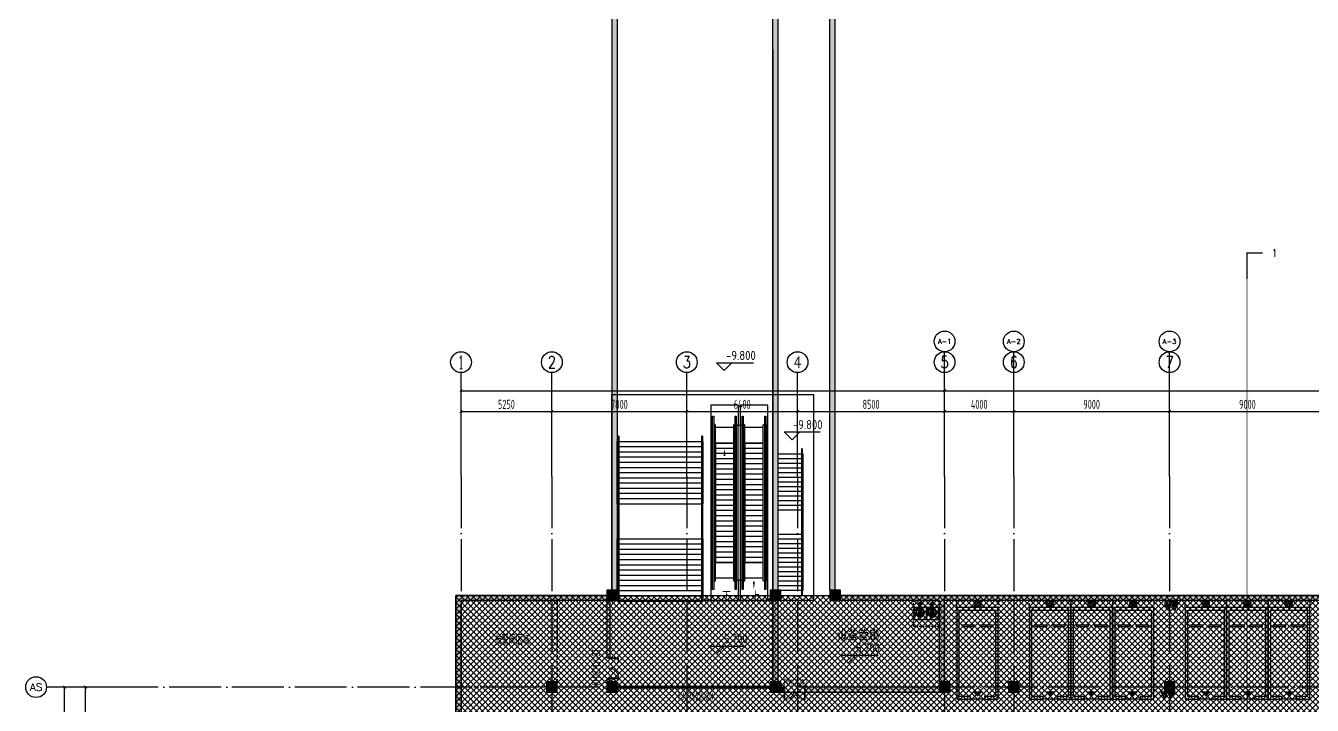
# Model space of a CAD drawing. Extents: x -473190 to 2138458, y -81875 to 2633646.
# Drawn here: x 893298 to 967657, y 158592 to 197869 of the extents above; entities that cross this region are included whole.
import ezdxf
from ezdxf.enums import TextEntityAlignment as Align

# ---------------------------------------------------------------- set-up
doc = ezdxf.new("R2010")
doc.units = 0
doc.header["$LTSCALE"] = 1000
for name, pattern in [('DASH', [0.35, 0.25, -0.1]), ('DOTE', [2.42, 2, -0.2, 0.02, -0.2]), ('排水', [1.1, 1, -0.1])]:
    doc.linetypes.add(name, pattern=pattern)
for name, color, linetype in [('00-停车位', 67, 'Continuous'), ('A-COLUMN', 2, 'Continuous'), ('A-EVTR', 3, 'Continuous'), ('A-PUB_HATCH', 8, 'Continuous'), ('A-ROOM_NAME', 23, 'Continuous'), ('A-STAIR', 3, 'Continuous'), ('A-WALL', 2, 'Continuous'), ('AXIS', 3, 'Continuous'), ('AXIS_TEXT', 7, 'Continuous'), ('car', 252, 'Continuous'), ('DIM_ELEV', 3, 'Continuous'), ('DIM_SYMB', 3, 'Continuous'), ('DOOR_FIRE', 4, 'Continuous'), ('DOOR_FIRE_TEXT', 7, 'Continuous'), ('DOTE', 1, 'DOTE'), ('HANDRAIL', 3, 'Continuous'), ('PUB_HATCH', 8, 'Continuous'), ('PUB_TEXT', 7, 'Continuous'), ('W-EQUIP_消火栓', 7, 'Continuous'), ('W-EQUIP_灭火器', 7, 'Continuous'), ('WALL-C', 2, 'Continuous'), ('排水', 4, 'Continuous'), ('索引线', 252, 'Continuous'), ('集水坑', 4, 'Continuous')]:
    doc.layers.add(name, color=color, linetype=linetype)
doc.layers.add('GPS-污水', color=2, linetype='排水', lineweight=40)
doc.layers.add('地下二层$0$A-PUB_HATCH', color=8, linetype='Continuous', lineweight=0)
doc.styles.add('8B2_01', font='simhei.ttf', dxfattribs={"width": 0.8})
doc.styles.add('8B2_02', font='tssdeng.shx', dxfattribs={"width": 0.6, "bigfont": 'TSSDCHN.shx'})
doc.styles.add('_TCH_AXIS', font='COMPLEX', dxfattribs={"bigfont": 'GBCBIG'})
doc.styles.add('_TCH_DIM', font='SIMPLEX', dxfattribs={"bigfont": 'GBCBIG'})
doc.styles.add('_TCH_DIM_T3', font='tssdeng.shx', dxfattribs={"width": 0.564706, "bigfont": '@@@tssdchn.shx'})
doc.styles.add('_TCH_LABEL', font='COMPLEX', dxfattribs={"bigfont": 'GBCBIG'})
doc.styles.add('_TCH_WINDOW', font='tssdeng.shx', dxfattribs={"width": 0.8, "height": 3.5, "bigfont": 'tssdchn.shx'})
doc.styles.add('COMPLEX', font='COMPLEX.shx', dxfattribs={"width": 0.65})
doc.styles.get("Standard").update_dxf_attribs({"font": 'gbenor.shx', "bigfont": 'gbcbig.shx'})
doc.dimstyles.new('_TCH_ARCH&&150', dxfattribs={"dimtxt": 525, "dimasz": 150, "dimexe": 375, "dimexo": 450, "dimgap": 150, "dimtad": 1, "dimdec": 0, "dimzin": 0, "dimdsep": 46, "dimtxsty": '_TCH_DIM_T3', "dimblk": 'ARCHTICK', "dimcen": 0.09, "dimclrt": 7, "dimazin": 2, "dimtfac": 1, "dimtdec": 0, "dimtix": 1, "dimtmove": 2, "dimatfit": 3, "dimfxl": 0, "dimtolj": 1, "dimtzin": 0, "dimarcsym": 0})

# ---------------------------------------------------------------- blocks, each defined once
blk = doc.blocks.new('车位2400x5300')
at = {"layer": '00-停车位', "color": 251}
for p, q in [((-875, -1000), (-175, -1000)), ((-875, -1100), (-875, -1000)), ((-875, -1100), (-175, -1100)), ((-175, -1100), (-175, -1000)), ((175, -1000), (875, -1000)), ((175, -1100), (175, -1000)), ((175, -1100), (875, -1100)), ((875, -1100), (875, -1000)), ((400, -5300), (-400, -5300))]:
    blk.add_line(p, q, dxfattribs=at)
blk.add_lwpolyline([(400, -5150), (400, -5300), (1200, -5300), (1200, 0), (-1200, 0), (-1200, -5300), (-400, -5300), (-400, -5150), (-1050, -5150), (-1050, -150), (1050, -150), (1050, -5150), (400, -5150)], dxfattribs=at)
blk.add_lwpolyline([(0, -5150, 0, 600, 0), (0, -4850, 600, 600, 0)], format="xyseb", dxfattribs=at)
blk = doc.blocks.new('$SB01_1')
h = blk.add_hatch(color=256)
h.dxf.hatch_style = 1
h.paths.add_polyline_path([(-0.38, -0.32), (0.5, 0), (-0.38, 0.32)])
h.paths.add_polyline_path([(0, 0), (0, 0), (0, 0), (0, 0)], flags=24)
h.paths.add_polyline_path([(0, 0), (0, 0), (0, 0), (0, 0)], flags=24)
h.paths.add_polyline_path([(0, 0), (0, 0), (0, 0), (0, 0)], flags=24)
for p, q in [((0.5, 0), (-0.38, 0.32)), ((-0.38, 0.32), (-0.38, -0.32)), ((0.5, 0), (-0.38, -0.32))]:
    blk.add_line(p, q)
blk.add_circle((0, 0), 0.5)
at = {"flags": 1}
for tag in ['UNIT', 'WHAT', 'SPEC']:
    blk.add_attdef(tag, (0, 0), '', height=0.001, dxfattribs=at)
blk = doc.blocks.new('人防集水坑')
at = {"layer": 'GPS-污水', "linetype": '排水'}
for p, q in [((307486, 701151), (307284, 701151)), ((307486, 700451), (307284, 700451))]:
    blk.add_line(p, q, dxfattribs=at)
for centre in [(307561, 701151), (307561, 700451)]:
    blk.add_circle(centre, 75, dxfattribs=at)
at = {"layer": '集水坑', "linetype": 'DASH', "ltscale": 0.5}
blk.add_lwpolyline([(306241, 700051), (306241, 701551), (307741, 701551), (307741, 700051)], close=True, dxfattribs=at)
at = {"layer": '集水坑', "linetype": 'Continuous', "ltscale": 0.5}
for points in [[(306641, 701501), (306641, 700801), (307341, 700801), (307341, 701501)], [(306641, 700801), (306641, 700101), (307341, 700101), (307341, 700801)]]:
    blk.add_lwpolyline(points, close=True, dxfattribs=at)
at = {"layer": '集水坑', "linetype": 'DASH', "ltscale": 0.5}
for points in [[(307341, 700801), (307237, 701397), (306641, 701501)], [(307347, 700101), (307243, 700697), (306647, 700801)]]:
    blk.add_lwpolyline(points, dxfattribs=at)
at = {"layer": 'GPS-污水', "linetype": '排水', "xscale": -480.0000000000002, "yscale": 480.0000000000002, "zscale": 480.0000000000002, "rotation": 176.2535374729293}
for p in [(307045, 701164, 0), (307045, 700464, 0)]:
    blk.add_blockref('$SB01_1', p, dxfattribs=at)
blk = doc.blocks.new('A$C3672542B')
at = {"layer": '排水', "color": 3, "linetype": 'DASH'}
blk.add_lwpolyline([(37143.2, -22708.7, 0, 0, 0), (37855.1, -21996.8, 160, 0, 0), (38279.3, -21572.6, 0, 0, 0)], format="xyseb", dxfattribs=at)
at = {"layer": '集水坑', "linetype": 'Continuous', "rotation": 90}
blk.add_blockref('人防集水坑', (739934.4, -327709.3), dxfattribs=at)
blk = doc.blocks.new('A$C2EF10B80')
at = {"layer": 'A-PUB_HATCH'}
h = blk.add_hatch(dxfattribs=at)
h.set_pattern_fill('ANSI31', color=256, scale=50, angle=-16.44344)
h.set_pattern_definition([(45, (6188.46, 7099.97), (-56.1266, 56.1266), [])])
h.paths.add_polyline_path([(-983, -100, 0.414214), (-1033, -50), (-1184, -50), (-1091, -207), (-1210, -207), (-1204, -250), (-983, -250)])
h.paths.add_polyline_path([(-983, -250), (-1204, -250), (-1190, -350), (-1033, -350, 0.414213), (-983, -300)])
h.paths.add_polyline_path([(-1262, -250), (-1417, -250), (-1417, -300, 0.414215), (-1367, -350), (-1207, -350)])
h.paths.add_polyline_path([(-1221, -50), (-1367, -50, 0.414214), (-1417, -100), (-1417, -250), (-1262, -250), (-1320, -146), (-1212, -146)])
at = {"layer": 'car', "linetype": 'DASH', "ltscale": 0.5}
blk.add_line((-1367, -350), (-1033, -350), dxfattribs=at)
at = {"layer": 'car', "linetype": 'DASH'}
blk.add_lwpolyline([(-2400, 0), (0, 0), (0, -400), (-2400, -400)], close=True, dxfattribs=at)
at = {"layer": 'car', "linetype": 'DASH', "ltscale": 0.5}
blk.add_lwpolyline([(-1320, -146), (-1185, -390), (-1210, -207), (-1091, -207), (-1227, 23), (-1212, -146)], close=True, dxfattribs=at)
for points in [[(-1367, -50, 0.414214), (-1417, -100), (-1417, -300)], [(-1033, -350, 0.414214), (-983, -300), (-983, -100, 0.414214), (-1033, -50), (-1367, -50)]]:
    blk.add_lwpolyline(points, format="xyb", dxfattribs=at)
at = {"layer": 'car', "linetype": 'DASH'}
blk.add_arc((-1367, -300), 50, 180, 270, dxfattribs=at)
blk = doc.blocks.new('$TwtSys$00000434')
for p, q in [((-0.5, 0.5), (-0.5, -0.5)), ((-0.5, -0.5), (0.5, 0.5)), ((0.5, 0.5), (-0.5, 0.5)), ((0.5, -0.5), (0.5, 0.5)), ((-0.5, -0.5), (0.5, -0.5))]:
    blk.add_line(p, q)
blk.add_solid([(0.5, -0.5), (0.5, 0.5), (-0.5, -0.5)])
blk = doc.blocks.new('$TwtSys$00000546')
h = blk.add_hatch()
h.set_pattern_fill('ANSI31', color=256, scale=200, style=0)
h.set_pattern_definition([(45, (-38543.802, -6670.83), (-17.67767, 17.67767), [])])
h.paths.add_polyline_path([(-65, 174), (65, 174), (65, 44), (-65, 44)])
for points in [[(0, 344), (-198, 0), (198, 0)], [(-65, 174), (65, 174), (65, 44), (-65, 44)]]:
    blk.add_lwpolyline(points, close=True)
blk = doc.blocks.new('_AXISO')
blk.add_circle((0, 0), 0.5)
at = {"layer": 'AXIS_TEXT', "style": 'COMPLEX', "width": 1.041667}
blk.add_attdef('A', text='', height=0.56, dxfattribs=at).set_placement((-0.25, -0.28), (0.25, -0.28), align=Align.FIT)
blk = doc.blocks.new('ADFASDF')
h = blk.add_hatch()
h.set_pattern_fill('ANSI37', color=8, scale=150)
h.set_pattern_definition([(45, (0, 0), (-168.3798, 168.3798), []), (135, (0, 0), (-168.3798, -168.3798), [])])
h.paths.add_polyline_path([(521397, 239186), (521397, 224886), (539697, 224886), (539697, 169261), (524947, 169261), (524947, 171211), (527822, 171211), (527922, 176611), (501318, 176611), (501125, 109884), (530547, 109887), (530547, 107449), (538188, 100503), (536147, 98236), (540086, 94690), (517812, 69953), (517812, 59790), (482108, 20136), (405247, 20136), (405247, 26086), (391997, 40436), (391997, 64736), (399997, 64738), (399997, 239186), (409022, 239186)])
blk.add_lwpolyline([(399997, 64738), (399997, 239186), (409022, 239186), (521397, 239186)])
blk = doc.blocks.new('_ArchTick')
at = {"color": 0, "linetype": 'ByBlock', "const_width": 0.4}
blk.add_lwpolyline([(-0.5, -0.5), (0.5, 0.5)], dxfattribs=at)
blk = doc.blocks.new('*D1848')
at = {"layer": 'AXIS', "color": 0, "lineweight": -2, "transparency": 16777216}
for p, q in [((900048, 159642), (896373, 159642)), ((896748, 152192), (896748, 159642)), ((900048, 152192), (896373, 152192))]:
    blk.add_line(p, q, dxfattribs=at)
at = {"layer": 'Defpoints', "color": 0, "transparency": 16777216}
for p in [(896748, 159642), (900498, 159642), (900498, 152192)]:
    blk.add_point(p, dxfattribs=at)
at = {"layer": 'AXIS', "color": 0, "lineweight": -2, "transparency": 16777216, "xscale": 150, "yscale": 150, "zscale": 150}
for p, rotation in [((896748, 159642), 90), ((896748, 152192), 270)]:
    blk.add_blockref('_ArchTick', p, dxfattribs=dict(at, rotation=rotation))
at = {"layer": 'AXIS', "color": 7, "transparency": 16777216, "insert": (896336, 155917), "char_height": 525, "attachment_point": 5, "rotation": 90, "style": '_TCH_DIM_T3'}
blk.add_mtext('\\A1;7450', dxfattribs=at)
blk = doc.blocks.new('*D1849')
at = {"layer": 'AXIS', "color": 0, "lineweight": -2, "transparency": 16777216}
for p, q in [((900048, 159642), (895173, 159642)), ((895548, -48808), (895548, 159642)), ((900048, -48808), (895173, -48808))]:
    blk.add_line(p, q, dxfattribs=at)
at = {"layer": 'Defpoints', "color": 0, "transparency": 16777216}
for p in [(895548, 159642), (900498, 159642), (900498, -48808)]:
    blk.add_point(p, dxfattribs=at)
at = {"layer": 'AXIS', "color": 0, "lineweight": -2, "transparency": 16777216, "xscale": 150, "yscale": 150, "zscale": 150}
for p, rotation in [((895548, 159642), 90), ((895548, -48808), 270)]:
    blk.add_blockref('_ArchTick', p, dxfattribs=dict(at, rotation=rotation))
at = {"layer": 'AXIS', "color": 7, "transparency": 16777216, "insert": (895136, 55417), "char_height": 525, "attachment_point": 5, "rotation": 90, "style": '_TCH_DIM_T3'}
blk.add_mtext('\\A1;208450', dxfattribs=at)
blk = doc.blocks.new('*D1851')
at = {"layer": 'AXIS', "color": 0, "lineweight": -2, "transparency": 16777216}
for p, q in [((918457, 172273), (918457, 177148)), ((1119857, 172273), (1119857, 177148)), ((918457, 176773), (1119857, 176773))]:
    blk.add_line(p, q, dxfattribs=at)
at = {"layer": 'Defpoints', "color": 0, "transparency": 16777216}
for p in [(1119857, 176773), (918457, 171823), (1119857, 171823)]:
    blk.add_point(p, dxfattribs=at)
at = {"layer": 'AXIS', "color": 0, "lineweight": -2, "transparency": 16777216, "xscale": 150, "yscale": 150, "zscale": 150, "rotation": 180}
blk.add_blockref('_ArchTick', (918457, 176773), dxfattribs=at)
at = {"layer": 'AXIS', "color": 0, "lineweight": -2, "transparency": 16777216, "xscale": 150, "yscale": 150, "zscale": 150}
blk.add_blockref('_ArchTick', (1119857, 176773), dxfattribs=at)
at = {"layer": 'AXIS', "color": 7, "transparency": 16777216, "insert": (1019157, 177186), "char_height": 525, "attachment_point": 5, "style": '_TCH_DIM_T3'}
blk.add_mtext('\\A1;201400', dxfattribs=at)
blk = doc.blocks.new('*D1895')
at = {"layer": 'AXIS', "color": 0, "lineweight": -2, "transparency": 16777216}
for p, q in [((918457, 172273), (918457, 175948)), ((918457, 175573), (923707, 175573)), ((923707, 172273), (923707, 175948))]:
    blk.add_line(p, q, dxfattribs=at)
at = {"layer": 'Defpoints', "color": 0, "transparency": 16777216}
for p in [(923707, 175573), (918457, 171823), (923707, 171823)]:
    blk.add_point(p, dxfattribs=at)
at = {"layer": 'AXIS', "color": 0, "lineweight": -2, "transparency": 16777216, "xscale": 150, "yscale": 150, "zscale": 150, "rotation": 180}
blk.add_blockref('_ArchTick', (918457, 175573), dxfattribs=at)
at = {"layer": 'AXIS', "color": 0, "lineweight": -2, "transparency": 16777216, "xscale": 150, "yscale": 150, "zscale": 150}
blk.add_blockref('_ArchTick', (923707, 175573), dxfattribs=at)
at = {"layer": 'AXIS', "color": 7, "transparency": 16777216, "insert": (921082, 175986), "char_height": 525, "attachment_point": 5, "style": '_TCH_DIM_T3'}
blk.add_mtext('\\A1;5250', dxfattribs=at)
blk = doc.blocks.new('*D1896')
at = {"layer": 'AXIS', "color": 0, "lineweight": -2, "transparency": 16777216}
for p, q in [((923707, 172273), (923707, 175948)), ((923707, 175573), (931507, 175573)), ((931507, 172273), (931507, 175948))]:
    blk.add_line(p, q, dxfattribs=at)
at = {"layer": 'Defpoints', "color": 0, "transparency": 16777216}
for p in [(931507, 175573), (923707, 171823), (931507, 171823)]:
    blk.add_point(p, dxfattribs=at)
at = {"layer": 'AXIS', "color": 0, "lineweight": -2, "transparency": 16777216, "xscale": 150, "yscale": 150, "zscale": 150, "rotation": 180}
blk.add_blockref('_ArchTick', (923707, 175573), dxfattribs=at)
at = {"layer": 'AXIS', "color": 0, "lineweight": -2, "transparency": 16777216, "xscale": 150, "yscale": 150, "zscale": 150}
blk.add_blockref('_ArchTick', (931507, 175573), dxfattribs=at)
at = {"layer": 'AXIS', "color": 7, "transparency": 16777216, "insert": (927607, 175986), "char_height": 525, "attachment_point": 5, "style": '_TCH_DIM_T3'}
blk.add_mtext('\\A1;7800', dxfattribs=at)
blk = doc.blocks.new('*D1897')
at = {"layer": 'AXIS', "color": 0, "lineweight": -2, "transparency": 16777216}
for p, q in [((931507, 172273), (931507, 175948)), ((931507, 175573), (937907, 175573)), ((937907, 172273), (937907, 175948))]:
    blk.add_line(p, q, dxfattribs=at)
at = {"layer": 'Defpoints', "color": 0, "transparency": 16777216}
for p in [(937907, 175573), (931507, 171823), (937907, 171823)]:
    blk.add_point(p, dxfattribs=at)
at = {"layer": 'AXIS', "color": 0, "lineweight": -2, "transparency": 16777216, "xscale": 150, "yscale": 150, "zscale": 150, "rotation": 180}
blk.add_blockref('_ArchTick', (931507, 175573), dxfattribs=at)
at = {"layer": 'AXIS', "color": 0, "lineweight": -2, "transparency": 16777216, "xscale": 150, "yscale": 150, "zscale": 150}
blk.add_blockref('_ArchTick', (937907, 175573), dxfattribs=at)
at = {"layer": 'AXIS', "color": 7, "transparency": 16777216, "insert": (934707, 175986), "char_height": 525, "attachment_point": 5, "style": '_TCH_DIM_T3'}
blk.add_mtext('\\A1;6400', dxfattribs=at)
blk = doc.blocks.new('*D1898')
at = {"layer": 'AXIS', "color": 0, "lineweight": -2, "transparency": 16777216}
for p, q in [((937907, 172273), (937907, 175948)), ((937907, 175573), (946407, 175573)), ((946407, 172273), (946407, 175948))]:
    blk.add_line(p, q, dxfattribs=at)
at = {"layer": 'Defpoints', "color": 0, "transparency": 16777216}
for p in [(946407, 175573), (937907, 171823), (946407, 171823)]:
    blk.add_point(p, dxfattribs=at)
at = {"layer": 'AXIS', "color": 0, "lineweight": -2, "transparency": 16777216, "xscale": 150, "yscale": 150, "zscale": 150, "rotation": 180}
blk.add_blockref('_ArchTick', (937907, 175573), dxfattribs=at)
at = {"layer": 'AXIS', "color": 0, "lineweight": -2, "transparency": 16777216, "xscale": 150, "yscale": 150, "zscale": 150}
blk.add_blockref('_ArchTick', (946407, 175573), dxfattribs=at)
at = {"layer": 'AXIS', "color": 7, "transparency": 16777216, "insert": (942157, 175986), "char_height": 525, "attachment_point": 5, "style": '_TCH_DIM_T3'}
blk.add_mtext('\\A1;8500', dxfattribs=at)
blk = doc.blocks.new('*D1899')
at = {"layer": 'AXIS', "color": 0, "lineweight": -2, "transparency": 16777216}
for p, q in [((946407, 172273), (946407, 175948)), ((946407, 175573), (950407, 175573)), ((950407, 172273), (950407, 175948))]:
    blk.add_line(p, q, dxfattribs=at)
at = {"layer": 'Defpoints', "color": 0, "transparency": 16777216}
for p in [(950407, 175573), (946407, 171823), (950407, 171823)]:
    blk.add_point(p, dxfattribs=at)
at = {"layer": 'AXIS', "color": 0, "lineweight": -2, "transparency": 16777216, "xscale": 150, "yscale": 150, "zscale": 150, "rotation": 180}
blk.add_blockref('_ArchTick', (946407, 175573), dxfattribs=at)
at = {"layer": 'AXIS', "color": 0, "lineweight": -2, "transparency": 16777216, "xscale": 150, "yscale": 150, "zscale": 150}
blk.add_blockref('_ArchTick', (950407, 175573), dxfattribs=at)
at = {"layer": 'AXIS', "color": 7, "transparency": 16777216, "insert": (948407, 175986), "char_height": 525, "attachment_point": 5, "style": '_TCH_DIM_T3'}
blk.add_mtext('\\A1;4000', dxfattribs=at)
blk = doc.blocks.new('*D1900')
at = {"layer": 'AXIS', "color": 0, "lineweight": -2, "transparency": 16777216}
for p, q in [((950407, 172273), (950407, 175948)), ((950407, 175573), (959407, 175573)), ((959407, 172273), (959407, 175948))]:
    blk.add_line(p, q, dxfattribs=at)
at = {"layer": 'Defpoints', "color": 0, "transparency": 16777216}
for p in [(959407, 175573), (950407, 171823), (959407, 171823)]:
    blk.add_point(p, dxfattribs=at)
at = {"layer": 'AXIS', "color": 0, "lineweight": -2, "transparency": 16777216, "xscale": 150, "yscale": 150, "zscale": 150, "rotation": 180}
blk.add_blockref('_ArchTick', (950407, 175573), dxfattribs=at)
at = {"layer": 'AXIS', "color": 0, "lineweight": -2, "transparency": 16777216, "xscale": 150, "yscale": 150, "zscale": 150}
blk.add_blockref('_ArchTick', (959407, 175573), dxfattribs=at)
at = {"layer": 'AXIS', "color": 7, "transparency": 16777216, "insert": (954907, 175986), "char_height": 525, "attachment_point": 5, "style": '_TCH_DIM_T3'}
blk.add_mtext('\\A1;9000', dxfattribs=at)
blk = doc.blocks.new('*D1901')
at = {"layer": 'AXIS', "color": 0, "lineweight": -2, "transparency": 16777216}
for p, q in [((959407, 172273), (959407, 175948)), ((959407, 175573), (968407, 175573)), ((968407, 172273), (968407, 175948))]:
    blk.add_line(p, q, dxfattribs=at)
at = {"layer": 'Defpoints', "color": 0, "transparency": 16777216}
for p in [(968407, 175573), (959407, 171823), (968407, 171823)]:
    blk.add_point(p, dxfattribs=at)
at = {"layer": 'AXIS', "color": 0, "lineweight": -2, "transparency": 16777216, "xscale": 150, "yscale": 150, "zscale": 150, "rotation": 180}
blk.add_blockref('_ArchTick', (959407, 175573), dxfattribs=at)
at = {"layer": 'AXIS', "color": 0, "lineweight": -2, "transparency": 16777216, "xscale": 150, "yscale": 150, "zscale": 150}
blk.add_blockref('_ArchTick', (968407, 175573), dxfattribs=at)
at = {"layer": 'AXIS', "color": 7, "transparency": 16777216, "insert": (963907, 175986), "char_height": 525, "attachment_point": 5, "style": '_TCH_DIM_T3'}
blk.add_mtext('\\A1;9000', dxfattribs=at)
blk = doc.blocks.new('*D1911')
at = {"layer": 'AXIS', "color": 0, "lineweight": -2, "transparency": 16777216}
for p, q in [((946407, 172273), (946407, 177148)), ((1000007, 172273), (1000007, 177148)), ((946407, 176773), (1000007, 176773))]:
    blk.add_line(p, q, dxfattribs=at)
at = {"layer": 'Defpoints', "color": 0, "transparency": 16777216}
for p in [(1000007, 176773), (946407, 171823), (1000007, 171823)]:
    blk.add_point(p, dxfattribs=at)
at = {"layer": 'AXIS', "color": 0, "lineweight": -2, "transparency": 16777216, "xscale": 150, "yscale": 150, "zscale": 150, "rotation": 180}
blk.add_blockref('_ArchTick', (946407, 176773), dxfattribs=at)
at = {"layer": 'AXIS', "color": 0, "lineweight": -2, "transparency": 16777216, "xscale": 150, "yscale": 150, "zscale": 150}
blk.add_blockref('_ArchTick', (1000007, 176773), dxfattribs=at)
at = {"layer": 'AXIS', "color": 7, "transparency": 16777216, "insert": (973207, 177186), "char_height": 525, "attachment_point": 5, "style": '_TCH_DIM_T3'}
blk.add_mtext('\\A1;53600', dxfattribs=at)
blk = doc.blocks.new('*D1935')
at = {"layer": 'AXIS', "color": 0, "lineweight": -2, "transparency": 16777216}
for p, q in [((900048, 159642), (896373, 159642)), ((896748, 152192), (896748, 159642)), ((900048, 152192), (896373, 152192))]:
    blk.add_line(p, q, dxfattribs=at)
at = {"layer": 'Defpoints', "color": 0, "transparency": 16777216}
for p in [(896748, 159642), (900498, 159642), (900498, 152192)]:
    blk.add_point(p, dxfattribs=at)
at = {"layer": 'AXIS', "color": 0, "lineweight": -2, "transparency": 16777216, "xscale": 150, "yscale": 150, "zscale": 150}
for p, rotation in [((896748, 159642), 90), ((896748, 152192), 270)]:
    blk.add_blockref('_ArchTick', p, dxfattribs=dict(at, rotation=rotation))
at = {"layer": 'AXIS', "color": 7, "transparency": 16777216, "insert": (896336, 155917), "char_height": 525, "attachment_point": 5, "rotation": 90, "style": '_TCH_DIM_T3'}
blk.add_mtext('\\A1;7450', dxfattribs=at)
blk = doc.blocks.new('$DorLib2D$00000002')
for p, q in [((-0.5, 0), (-0.5, 0.4875)), ((-0.475, 0.4875), (-0.5, 0.4875)), ((-0.475, 0), (-0.475, 0.4875)), ((0.475, 0), (0.475, 0.4875)), ((0.475, 0.4875), (0.5, 0.4875)), ((0.5, 0), (0.5, 0.4875)), ((-0.5, 0), (-0.475, 0)), ((0.5, 0), (0.475, 0))]:
    blk.add_line(p, q)
at = {"lineweight": 13}
for centre, start, end in [((-0.4875, 0), 0, 88.530716), ((0.4875, 0), 91.469284, 180)]:
    blk.add_arc(centre, 0.4875, start, end, dxfattribs=at)
blk = doc.blocks.new('$DorLib2D$00000213')
at = {"color": 0, "linetype": 'DASH', "const_width": 0.02}
blk.add_lwpolyline([(0.5, 0), (-0.5, 0)], dxfattribs=at)
blk = doc.blocks.new('_FZH')
blk.add_lwpolyline([(-0.5, -0.5), (0.5, -0.5), (0.5, 0.5), (-0.5, 0.5)], close=True)
at = {"layer": 'PUB_HATCH'}
blk.add_solid([(-0.5, -0.5), (0.5, -0.5), (-0.5, 0.5), (0.5, 0.5)], dxfattribs=at)

msp = doc.modelspace()

# ---------------------------------------------------------------- hatches: boundary and pattern name
at = {"layer": 'PUB_HATCH'}
for points in [[(927182, 165242.4), (927482, 165242.4), (927482, 209917.4), (927182, 209917.4)], [(918456.7, 164642.4), (918156.7, 164942.4), (918156.7, 107192.4), (918456.7, 107192.4)], [(926882, 164642.4), (926882, 164942.4), (918156.7, 164942.4), (918456.7, 164642.4)], [(940382, 164942.4), (940382, 164642.4), (946106.7, 164642.4), (946306.7, 164742.4), (946406.7, 164942.4)], [(982006.7, 164642.4), (982006.7, 164942.4), (946406.7, 164942.4), (946306.7, 164742.4), (946406.7, 164642.4)], [(936931.7, 159642.4), (936931.7, 159342.4), (937131.7, 159342.4), (937131.7, 159642.4)], [(946106.7, 159342.4), (946106.7, 159642.4), (938331.7, 159642.4), (938331.7, 159342.4)]]:
    msp.add_hatch(color=256, dxfattribs=at).paths.add_polyline_path(points)
at = {"layer": '地下二层$0$A-PUB_HATCH'}
for points in [[(936481.7, 165242.4), (936781.7, 165242.4), (936781.7, 204917.4), (936481.7, 204917.4)], [(939782, 165242.4), (940082, 165242.4), (940082, 204917.4), (939782, 204617.4)], [(936781.7, 164642.4), (936481.7, 164642.4), (936481.7, 159942.4), (936781.7, 159942.4)], [(946106.7, 159942.4), (946406.7, 159942.4), (946406.7, 164642.4), (946306.7, 164742.4), (946106.7, 164642.4)]]:
    msp.add_hatch(color=256, dxfattribs=at).paths.add_polyline_path(points)

# ---------------------------------------------------------------- linework, layer by layer
msp.add_lwpolyline([(936481.7, 196495.3), (936481.7, 159342.4), (946406.7, 159342.4), (946406.7, 164942.4)])
at = {"linetype": 'DASH', "const_width": 40}
msp.add_lwpolyline([(963892, 183234.3), (963892, -66868.2)], dxfattribs=at)
at = {"linetype": 'DASH'}
msp.add_lwpolyline([(924006.7, 159642.4), (918456.7, 159642.4), (918456.7, 164642.4), (924006.7, 164642.4)], close=True, dxfattribs=at)
at = {"layer": 'A-EVTR'}
for p, q in [((934484, 175942.4), (932886, 175942.4)), ((932886, 175942.4), (932886, 164642.4)), ((934484, 175942.4), (934484, 174761.9)), ((936182, 175942.4), (934584, 175942.4)), ((934584, 175942.4), (934584, 174761.9)), ((936182, 164642.4), (936182, 175942.4)), ((932915, 174761.9), (933001, 174847.9)), ((932915, 165822.9), (932915, 174761.9)), ((933001, 165286.9), (933001, 175297.9)), ((933001, 175297.9), (933061, 175297.9)), ((933061, 175297.9), (933061, 165286.9)), ((933160, 174775.1), (933061, 174847.9)), ((933160, 165809.6), (933160, 174775.1)), ((934309, 174847.9), (934210, 174775.1)), ((934210, 174775.1), (934210, 165809.6)), ((934309, 175297.9), (934369, 175297.9)), ((934309, 165286.9), (934309, 175297.9)), ((934369, 175297.9), (934369, 165286.9)), ((934369, 174847.9), (934455, 174761.9)), ((934613, 174761.9), (934455, 174761.9)), ((934455, 174761.9), (934455, 165822.9)), ((934613, 174761.9), (934699, 174847.9)), ((934613, 165822.9), (934613, 174761.9)), ((934699, 165286.9), (934699, 175297.9)), ((934699, 175297.9), (934759, 175297.9)), ((934759, 175297.9), (934759, 165286.9)), ((934858, 174775.1), (934759, 174847.9)), ((934858, 165809.6), (934858, 174775.1)), ((936007, 174847.9), (935908, 174775.1)), ((935908, 174775.1), (935908, 165809.6)), ((936007, 175297.9), (936067, 175297.9)), ((936007, 165286.9), (936007, 175297.9)), ((936067, 175297.9), (936067, 165286.9)), ((936067, 174847.9), (936153, 174761.9)), ((936153, 174761.9), (936153, 165822.9)), ((934210, 174642.4), (933160, 174642.4)), ((935908, 174642.4), (934858, 174642.4)), ((933160, 173742.4), (933160, 166842.4)), ((934210, 173742.4), (933160, 173742.4)), ((933160, 173742.4), (934210, 173742.4)), ((934210, 173442.4), (933160, 173442.4)), ((934210, 173742.4), (934210, 166842.4)), ((934858, 173742.4), (934858, 166842.4)), ((935908, 173742.4), (934858, 173742.4)), ((934858, 173742.4), (935908, 173742.4)), ((935908, 173442.4), (934858, 173442.4)), ((935908, 173742.4), (935908, 166842.4)), ((934210, 173142.4), (933160, 173142.4)), ((934210, 172842.4), (933160, 172842.4)), ((934210, 172542.4), (933160, 172542.4)), ((935908, 173142.4), (934858, 173142.4)), ((935908, 172842.4), (934858, 172842.4)), ((935908, 172542.4), (934858, 172542.4)), ((934210, 172242.4), (933160, 172242.4)), ((934210, 171942.4), (933160, 171942.4)), ((935908, 172242.4), (934858, 172242.4)), ((935908, 171942.4), (934858, 171942.4)), ((934210, 171642.4), (933160, 171642.4)), ((934210, 171342.4), (933160, 171342.4)), ((934210, 171042.4), (933160, 171042.4)), ((935908, 171642.4), (934858, 171642.4)), ((935908, 171342.4), (934858, 171342.4)), ((935908, 171042.4), (934858, 171042.4)), ((934210, 170742.4), (933160, 170742.4)), ((934210, 170442.4), (933160, 170442.4)), ((935908, 170742.4), (934858, 170742.4)), ((935908, 170442.4), (934858, 170442.4)), ((934210, 170142.4), (933160, 170142.4)), ((934210, 169842.4), (933160, 169842.4)), ((934210, 169542.4), (933160, 169542.4)), ((935908, 170142.4), (934858, 170142.4)), ((935908, 169842.4), (934858, 169842.4)), ((935908, 169542.4), (934858, 169542.4)), ((934210, 169242.4), (933160, 169242.4)), ((934210, 168942.4), (933160, 168942.4)), ((935908, 169242.4), (934858, 169242.4)), ((935908, 168942.4), (934858, 168942.4)), ((934210, 168642.4), (933160, 168642.4)), ((934210, 168342.4), (933160, 168342.4)), ((935908, 168642.4), (934858, 168642.4)), ((935908, 168342.4), (934858, 168342.4)), ((934210, 168042.4), (933160, 168042.4)), ((934210, 167742.4), (933160, 167742.4)), ((934210, 167442.4), (933160, 167442.4)), ((935908, 168042.4), (934858, 168042.4)), ((935908, 167742.4), (934858, 167742.4)), ((935908, 167442.4), (934858, 167442.4)), ((934210, 167142.4), (933160, 167142.4)), ((934210, 166842.4), (933160, 166842.4)), ((933160, 166842.4), (934210, 166842.4)), ((935908, 167142.4), (934858, 167142.4)), ((935908, 166842.4), (934858, 166842.4)), ((934858, 166842.4), (935908, 166842.4)), ((933001, 165736.9), (932915, 165822.9)), ((934210, 165942.4), (933160, 165942.4)), ((934455, 165822.9), (934369, 165736.9)), ((934613, 165822.9), (934455, 165822.9)), ((934484, 165822.9), (934484, 164642.4)), ((934584, 165822.9), (934584, 164642.4)), ((934699, 165736.9), (934613, 165822.9)), ((935908, 165942.4), (934858, 165942.4)), ((936153, 165822.9), (936067, 165736.9)), ((933061, 165286.9), (933001, 165286.9)), ((933061, 165736.9), (933160, 165809.6)), ((934210, 165809.6), (934309, 165736.9)), ((934369, 165286.9), (934309, 165286.9)), ((934759, 165286.9), (934699, 165286.9)), ((934759, 165736.9), (934858, 165809.6)), ((935908, 165809.6), (936007, 165736.9)), ((936067, 165286.9), (936007, 165286.9)), ((932886, 164642.4), (934484, 164642.4)), ((934584, 164642.4), (936182, 164642.4))]:
    msp.add_line(p, q, dxfattribs=at)
at = {"layer": 'A-STAIR'}
for p, q in [((927482, 170242.4), (927482, 173842.4)), ((927482, 173842.4), (932457, 173842.4)), ((927482, 173542.4), (932457, 173542.4)), ((932457, 170242.4), (932457, 173842.4)), ((927482, 173242.4), (932457, 173242.4)), ((927482, 172942.4), (932457, 172942.4)), ((927482, 172642.4), (932457, 172642.4)), ((936781.7, 169882.4), (936781.7, 173122.4)), ((936781.7, 173122.4), (938231.7, 173122.4)), ((936781.7, 172852.4), (938231.7, 172852.4)), ((936781.7, 172582.4), (938231.7, 172582.4)), ((938231.7, 169882.4), (938231.7, 173122.4)), ((927482, 172342.4), (932457, 172342.4)), ((927482, 172042.4), (932457, 172042.4)), ((936781.7, 172312.4), (938231.7, 172312.4)), ((936781.7, 172042.4), (938231.7, 172042.4)), ((936781.7, 171772.4), (938231.7, 171772.4)), ((927482, 171742.4), (932457, 171742.4)), ((927482, 171442.4), (932457, 171442.4)), ((927482, 171142.4), (932457, 171142.4)), ((936781.7, 171502.4), (938231.7, 171502.4)), ((936781.7, 171232.4), (938231.7, 171232.4)), ((927482, 170842.4), (932457, 170842.4)), ((927482, 170542.4), (932457, 170542.4)), ((936781.7, 170962.4), (938231.7, 170962.4)), ((936781.7, 170692.4), (938231.7, 170692.4)), ((936781.7, 170422.4), (938231.7, 170422.4)), ((927482, 170242.4), (932457, 170242.4)), ((936781.7, 170152.4), (938231.7, 170152.4)), ((936781.7, 169882.4), (938231.7, 169882.4)), ((927482, 164616.5), (927482, 168216.5)), ((927482, 168216.5), (932457, 168216.5)), ((932457, 164616.5), (932457, 168216.5)), ((936781.7, 165242.4), (936781.7, 168482.4)), ((936781.7, 168482.4), (938231.7, 168482.4)), ((936781.7, 168212.4), (938231.7, 168212.4)), ((938231.7, 165242.4), (938231.7, 168482.4)), ((927482, 167916.5), (932457, 167916.5)), ((927482, 167616.5), (932457, 167616.5)), ((927482, 167316.5), (932457, 167316.5)), ((936781.7, 167942.4), (938231.7, 167942.4)), ((936781.7, 167672.4), (938231.7, 167672.4)), ((936781.7, 167402.4), (938231.7, 167402.4)), ((927482, 167016.5), (932457, 167016.5)), ((927482, 166716.5), (932457, 166716.5)), ((936781.7, 167132.4), (938231.7, 167132.4)), ((936781.7, 166862.4), (938231.7, 166862.4)), ((936781.7, 166592.4), (938231.7, 166592.4)), ((927482, 166416.5), (932457, 166416.5)), ((927482, 166116.5), (932457, 166116.5)), ((936781.7, 166322.4), (938231.7, 166322.4)), ((936781.7, 166052.4), (938231.7, 166052.4)), ((927482, 165816.5), (932457, 165816.5)), ((927482, 165516.5), (932457, 165516.5)), ((927482, 165216.5), (932457, 165216.5)), ((936781.7, 165782.4), (938231.7, 165782.4)), ((936781.7, 165512.4), (938231.7, 165512.4)), ((936931.7, 165242.4), (938231.7, 165242.4)), ((927482, 164916.5), (932457, 164916.5)), ((927482, 164616.5), (932457, 164616.5))]:
    msp.add_line(p, q, dxfattribs=at)
msp.add_lwpolyline([(938231.7, 168482.4), (938231.7, 169882.4)], dxfattribs=at)
at = {"layer": 'A-WALL'}
for p, q in [((936481.7, 165242.4), (936481.7, 204917.4)), ((936781.7, 165242.4), (936781.7, 204917.4)), ((939782, 165242.4), (939782, 204617.4)), ((940082, 165242.4), (940082, 204917.4)), ((918156.7, 164942.4), (918156.7, 107192.4)), ((926882, 164942.4), (918156.7, 164942.4)), ((918456.7, 164642.4), (918456.7, 107192.4)), ((926882, 164642.4), (918456.7, 164642.4)), ((926882, 164642.4), (926882, 161342.4)), ((927082, 161342.4), (927082, 164642.4)), ((927482, 164742.4), (927482, 164742.4)), ((927482, 164692.4), (927482, 164692.4)), ((927482, 164642.4), (927482, 164642.4)), ((936481.7, 159942.4), (936481.7, 164642.4)), ((936781.7, 159942.4), (936781.7, 164642.4)), ((946406.7, 164942.4), (940382, 164942.4)), ((946106.7, 164642.4), (940382, 164642.4)), ((946106.7, 159942.4), (946106.7, 164642.4)), ((982006.7, 164942.4), (946406.7, 164942.4)), ((946406.7, 159942.4), (946406.7, 164642.4)), ((982006.7, 164642.4), (946406.7, 164642.4)), ((926882, 161342.4), (927082, 161342.4)), ((927082, 160142.4), (926882, 160142.4)), ((926882, 160142.4), (926882, 159942.4)), ((927082, 159942.4), (927082, 160142.4)), ((937131.7, 159642.4), (936931.7, 159642.4)), ((936931.7, 159342.4), (937131.7, 159342.4)), ((937131.7, 159342.4), (937131.7, 159642.4)), ((946106.7, 159642.4), (938331.7, 159642.4)), ((938331.7, 159642.4), (938331.7, 159342.4)), ((938331.7, 159342.4), (946106.7, 159342.4))]:
    msp.add_line(p, q, dxfattribs=at)
at = {"layer": 'AXIS'}
for p, q in [((946406.7, 171823.5), (946406.7, 179023.5)), ((950406.7, 171823.5), (950406.7, 179023.5)), ((959406.7, 171823.5), (959406.7, 179023.5)), ((918456.7, 171823.5), (918456.7, 177823.5)), ((923706.7, 171823.5), (923706.7, 177823.5)), ((931506.7, 171823.5), (931506.7, 177823.5)), ((937906.7, 171823.5), (937906.7, 177823.5)), ((946406.7, 171823.5), (946406.7, 177823.5)), ((950406.7, 171823.5), (950406.7, 177823.5)), ((959406.7, 171823.5), (959406.7, 177823.5)), ((900498, 159642.4), (894498, 159642.4))]:
    msp.add_line(p, q, dxfattribs=at)
msp.add_circle((893898, 159642.4), 600, dxfattribs=at)
at = {"layer": 'DIM_ELEV'}
for p, q in [((933663.8, 177940.9), (933213.8, 178390.9)), ((933213.8, 178390.9), (935353.3, 178390.9)), ((933663.8, 177940.9), (934113.8, 178390.9)), ((937589.7, 173941), (937139.7, 174391)), ((937139.7, 174391), (939216, 174391)), ((937589.7, 173941), (938039.7, 174391)), ((933226.4, 161567.9), (932776.4, 162017.9)), ((932776.4, 162017.9), (934921.2, 162017.9)), ((933226.4, 161567.9), (933676.4, 162017.9)), ((940828.5, 161035.4), (940378.5, 161485.4)), ((940378.5, 161485.4), (942557.7, 161485.4)), ((940828.5, 161035.4), (941278.5, 161485.4))]:
    msp.add_line(p, q, dxfattribs=at)
at = {"layer": 'DIM_SYMB', "const_width": 75}
msp.add_lwpolyline([(964792, 184734.3), (963892, 184734.3), (963892, 183234.3)], dxfattribs=at)
at = {"layer": 'DIM_SYMB'}
for points in [[(933685, 165286.9, 0, 0, 0), (933685, 173442.4, 0, 120, 0), (933685, 172992.4, 0, 0, 0)], [(935383, 173442.4, 0, 0, 0), (935383, 165286.9, 0, 120, 0), (935383, 165736.9, 0, 0, 0)]]:
    msp.add_lwpolyline(points, format="xyseb", dxfattribs=at)
at = {"layer": 'DOTE', "color": 127, "linetype": 'DOTE', "ltscale": 1.5}
for p, q in [((918456.7, 171823.5), (918456.7, -58315.4)), ((923706.7, 171823.5), (923706.7, -58315.4)), ((931506.7, 171823.5), (931506.7, -58315.4)), ((937906.7, 171823.5), (937906.7, -58315.4)), ((1158685.6, 159642.4), (900048, 159642.4))]:
    msp.add_line(p, q, dxfattribs=at)
at = {"layer": 'DOTE', "color": 16, "linetype": 'DOTE', "ltscale": 1.5}
for p, q in [((946406.7, 171823.5), (946406.7, -58315.4)), ((950406.7, 171823.5), (950406.7, -58315.4)), ((959406.7, 171823.5), (959406.7, -58315.4))]:
    msp.add_line(p, q, dxfattribs=at)
at = {"layer": 'HANDRAIL'}
for p, q in [((927532, 174142.4), (927532, 164692.4)), ((927582, 174142.4), (927532, 174142.4)), ((927582, 174142.4), (927582, 164642.4)), ((932357, 174142.4), (932357, 164642.4)), ((932407, 174142.4), (932357, 174142.4)), ((932407, 174142.4), (932407, 164692.4)), ((938131.7, 173422.4), (938131.7, 164942.4)), ((938181.7, 173422.4), (938131.7, 173422.4)), ((938181.7, 173422.4), (938181.7, 164942.4)), ((927532, 164692.4), (927532, 164692.4)), ((927532, 164642.4), (927532, 164692.4)), ((927582, 164642.4), (927532, 164642.4)), ((932357, 164642.4), (932886, 164642.4)), ((932407, 164692.4), (932886, 164692.4)), ((932886, 164692.4), (932886, 164642.4)), ((938181.7, 164942.4), (938131.7, 164942.4))]:
    msp.add_line(p, q, dxfattribs=at)
at = {"layer": 'WALL-C'}
for p, q in [((927182, 209917.4), (927182, 165242.4)), ((927482, 209917.4), (927482, 165242.4))]:
    msp.add_line(p, q, dxfattribs=at)
at = {"layer": '索引线'}
msp.add_lwpolyline([(927182, 176550.2), (938828.2, 176550.2), (938828.2, 164642.4), (927182, 164642.4)], close=True, dxfattribs=at)

# ---------------------------------------------------------------- block references
for name, p in [('A$C3672542B', (906223, 184610.6)), ('ADFASDF', (518159.5, -74243.9))]:
    msp.add_blockref(name, p)
at = {"rotation": 179.9999973237665}
for p in [(947106.7, 164242.4), (951306.7, 164242.4), (953706.7, 164242.4), (956106.7, 164242.4), (960306.7, 164242.4), (962706.7, 164242.4), (965106.7, 164242.4)]:
    msp.add_blockref('A$C2EF10B80', p, dxfattribs=at)
at = {"layer": '00-停车位'}
for p in [(948306.7, 164242.4), (952506.7, 164242.4), (954906.7, 164242.4), (957306.7, 164242.4), (961506.7, 164242.4), (963906.7, 164242.4), (966306.7, 164242.4)]:
    msp.add_blockref('车位2400x5300', p, dxfattribs=at)
at = {"layer": 'A-COLUMN', "xscale": 600, "yscale": 600, "zscale": 600, "rotation": 90}
for p in [(927182, 164942.4), (936631.7, 164942.4), (940082, 164942.4), (923706.7, 159642.4), (927182, 159642.4), (936631.7, 159642.4), (946406.7, 159642.4), (950406.7, 159642.4), (959406.7, 159642.4)]:
    msp.add_blockref('_FZH', p, dxfattribs=at)
at = {"layer": 'AXIS'}
ref = msp.add_blockref('_AXISO', (946406.7, 179623.5), dxfattribs=dict(at, xscale=1200, yscale=1200, zscale=1200))
ref.add_attrib('A', 'A-1', dxfattribs={"layer": 'AXIS_TEXT', "height": 294.94, "style": '_TCH_AXIS'}).set_placement((946013.5, 179476), (946800, 179476), align=Align.FIT)
ref = msp.add_blockref('_AXISO', (950406.7, 179623.5), dxfattribs=dict(at, xscale=1200, yscale=1200, zscale=1200))
ref.add_attrib('A', 'A-2', dxfattribs={"layer": 'AXIS_TEXT', "height": 273.43, "style": '_TCH_AXIS'}).set_placement((950009.6, 179486.8), (950803.8, 179486.8), align=Align.FIT)
ref = msp.add_blockref('_AXISO', (959406.7, 179623.5), dxfattribs=dict(at, xscale=1200, yscale=1200, zscale=1200))
ref.add_attrib('A', 'A-3', dxfattribs={"layer": 'AXIS_TEXT', "height": 273.43, "style": '_TCH_AXIS'}).set_placement((959009.6, 179486.8), (959803.8, 179486.8), align=Align.FIT)
ref = msp.add_blockref('_AXISO', (918456.7, 178423.5), dxfattribs=dict(at, xscale=1200, yscale=1200, zscale=1200))
ref.add_attrib('A', '1', dxfattribs={"layer": 'AXIS_TEXT', "height": 772.1, "style": '_TCH_AXIS'}).set_placement((918291.3, 178037.5), (918622.2, 178037.5), align=Align.FIT)
ref = msp.add_blockref('_AXISO', (923706.7, 178423.5), dxfattribs=dict(at, xscale=1200, yscale=1200, zscale=1200))
ref.add_attrib('A', '2', dxfattribs={"layer": 'AXIS_TEXT', "height": 698.9, "style": '_TCH_AXIS'}).set_placement((923473.7, 178074), (923939.7, 178074), align=Align.FIT)
ref = msp.add_blockref('_AXISO', (931506.7, 178423.5), dxfattribs=dict(at, xscale=1200, yscale=1200, zscale=1200))
ref.add_attrib('A', '3', dxfattribs={"layer": 'AXIS_TEXT', "height": 698.9, "style": '_TCH_AXIS'}).set_placement((931273.7, 178074), (931739.7, 178074), align=Align.FIT)
ref = msp.add_blockref('_AXISO', (937906.7, 178423.5), dxfattribs=dict(at, xscale=1200, yscale=1200, zscale=1200))
ref.add_attrib('A', '4', dxfattribs={"layer": 'AXIS_TEXT', "height": 668.2, "style": '_TCH_AXIS'}).set_placement((937652.2, 178089.4), (938161.2, 178089.4), align=Align.FIT)
ref = msp.add_blockref('_AXISO', (946406.7, 178423.5), dxfattribs=dict(at, xscale=1200, yscale=1200, zscale=1200))
ref.add_attrib('A', '5', dxfattribs={"layer": 'AXIS_TEXT', "height": 698.9, "style": '_TCH_AXIS'}).set_placement((946173.7, 178074), (946639.7, 178074), align=Align.FIT)
ref = msp.add_blockref('_AXISO', (950406.7, 178423.5), dxfattribs=dict(at, xscale=1200, yscale=1200, zscale=1200))
ref.add_attrib('A', '6', dxfattribs={"layer": 'AXIS_TEXT', "height": 698.9, "style": '_TCH_AXIS'}).set_placement((950173.7, 178074), (950639.7, 178074), align=Align.FIT)
ref = msp.add_blockref('_AXISO', (959406.7, 178423.5), dxfattribs=dict(at, xscale=1200, yscale=1200, zscale=1200))
ref.add_attrib('A', '7', dxfattribs={"layer": 'AXIS_TEXT', "height": 698.9, "style": '_TCH_AXIS'}).set_placement((959173.7, 178074), (959639.7, 178074), align=Align.FIT)
at = {"layer": 'DOOR_FIRE'}
ref = msp.add_blockref('$DorLib2D$00000002', (926982, 160742.4), dxfattribs=dict(at, xscale=1200, yscale=-1200, zscale=200, rotation=90))
ref.add_attrib('A', 'FM1221Y-BT', (926494.1, 159758.6), dxfattribs={"layer": 'DOOR_FIRE_TEXT', "height": 446.25, "rotation": 90, "style": '_TCH_WINDOW', "width": 0.564706})
ref = msp.add_blockref('$DorLib2D$00000002', (937731.7, 159492.4), dxfattribs=dict(at, xscale=1200, yscale=1200, zscale=300, rotation=180))
ref.add_attrib('A', 'FM1221J', (937092.1, 159685), dxfattribs={"layer": 'DOOR_FIRE_TEXT', "height": 446.25, "style": '_TCH_WINDOW', "width": 0.564706})
ref = msp.add_blockref('$DorLib2D$00000213', (931906.8, 159642.4), dxfattribs=dict(at, xscale=8849.742829987794, yscale=8849.742829987794, zscale=200, rotation=180))
ref.add_attrib('A', 'FJL7522-2H', (930981.2, 158886.1), dxfattribs={"layer": 'DOOR_FIRE_TEXT', "height": 446.25, "style": '_TCH_WINDOW', "width": 0.564706})
at = {"layer": 'W-EQUIP_消火栓', "xscale": -700, "yscale": 200, "zscale": 700, "rotation": 180}
msp.add_blockref('$TwtSys$00000434', (959505.8, 164542.4), dxfattribs=at)
at = {"layer": 'W-EQUIP_灭火器'}
for p, rotation in [((959307.4, 164442.4), 179.9999999999923), ((959704.1, 164442.4), 179.9999999999923), ((959111.5, 159342.4), 180.0000000000075), ((959508.3, 159342.4), 180.0000000000075)]:
    msp.add_blockref('$TwtSys$00000546', p, dxfattribs=dict(at, rotation=rotation))

# ---------------------------------------------------------------- texts
at = {"layer": 'A-ROOM_NAME', "color": 1, "style": '8B2_01', "width": 0.8}
msp.add_text('设备管廊', height=563.29, dxfattribs=at).set_placement((940178.7, 162390.9))
at = {"layer": 'A-ROOM_NAME', "style": '8B2_02', "width": 0.6}
msp.add_text('报警阀区域', height=525, dxfattribs=at).set_placement((920393.7, 162099))
at = {"layer": 'AXIS_TEXT', "style": '_TCH_AXIS'}
msp.add_text('AS', height=432.18, dxfattribs=at).set_placement((893537.9, 159426.3), (894258.2, 159426.3), align=Align.FIT)
at = {"layer": 'PUB_TEXT', "style": '_TCH_LABEL', "width": 0.705882}
msp.add_text('1', height=446.2, dxfattribs=at).set_placement((965343.2, 184511.1))
at = {"layer": 'PUB_TEXT'}
for s, p in [('-9.800', (933775.2, 178548.4)), ('-9.800', (937637.9, 174548.5)), ('-5.700', (933344.6, 162175.4)), ('-5.700', (940981.1, 161642.9))]:
    msp.add_text(s, height=525, dxfattribs=at).set_placement(p)
at = {"layer": 'PUB_TEXT', "style": '_TCH_DIM'}
for s, p in [('下', (933542.5, 164604.4)), ('上', (935226.6, 164604.5))]:
    msp.add_text(s, height=506.4, dxfattribs=at).set_placement(p)

# ---------------------------------------------------------------- dimensions: what is measured, and where the dimension line sits
at = {"layer": 'AXIS'}
for p1, p2, distance, picture, middle in [((918456.7, 171823.5), (1119856.7, 171823.5), 4950, '*D1851', (1019156.7, 177186)), ((946406.7, 171823.5), (1000006.7, 171823.5), 4950, '*D1911', (973206.7, 177186)), ((918456.7, 171823.5), (923706.7, 171823.5), 3750, '*D1895', (921081.7, 175986)), ((923706.7, 171823.5), (931506.7, 171823.5), 3750, '*D1896', (927606.7, 175986)), ((931506.7, 171823.5), (937906.7, 171823.5), 3750, '*D1897', (934706.7, 175986)), ((937906.7, 171823.5), (946406.7, 171823.5), 3750, '*D1898', (942156.7, 175986)), ((946406.7, 171823.5), (950406.7, 171823.5), 3750, '*D1899', (948406.7, 175986)), ((950406.7, 171823.5), (959406.7, 171823.5), 3750, '*D1900', (954906.7, 175986)), ((959406.7, 171823.5), (968406.7, 171823.5), 3750, '*D1901', (963906.7, 175986)), ((900498, -48807.6), (900498, 159642.4), 4950, '*D1849', (895135.5, 55417.4)), ((900498, 152192.4), (900498, 159642.4), 3750, '*D1848', (896335.5, 155917.4)), ((900498, 152192.4), (900498, 159642.4), 3750, '*D1935', (896335.5, 155917.4))]:
    dim = msp.add_aligned_dim(p1=p1, p2=p2, distance=distance, dimstyle='_TCH_ARCH&&150', dxfattribs=at)
    dim.commit()
    dim.dimension.update_dxf_attribs({"geometry": picture, "text_midpoint": middle})

doc.saveas('drawing.dxf')
